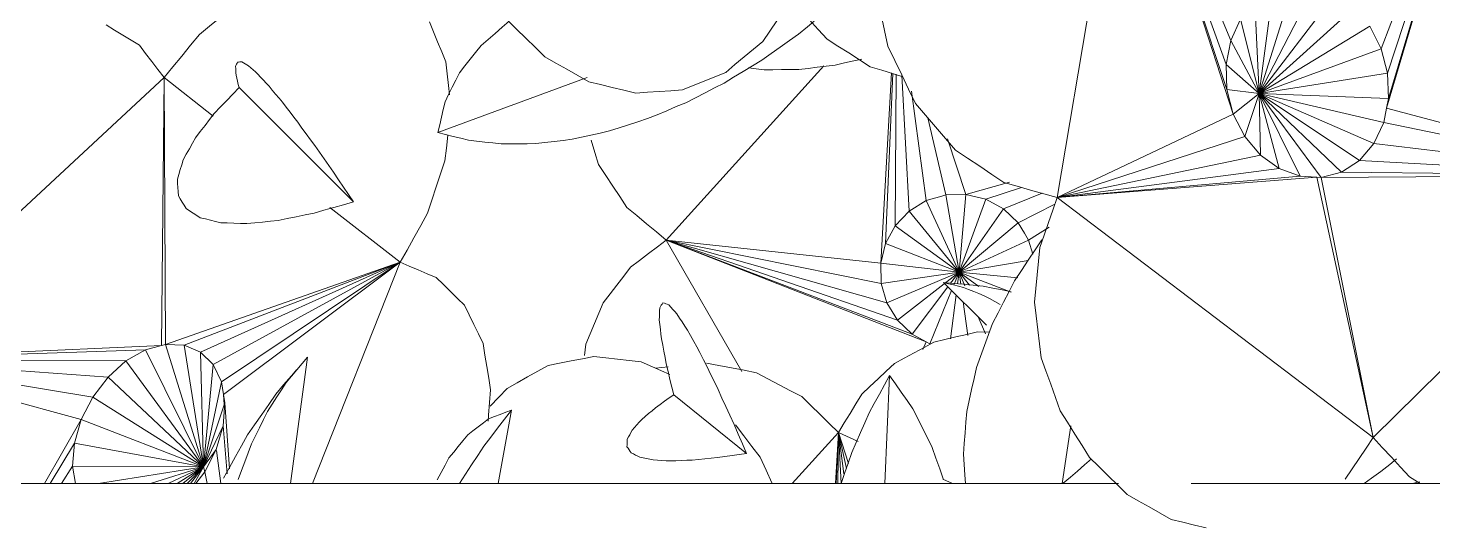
# Model space of a CAD drawing. Header units: metres. Extents: x -18.34 to -13.25, y -25.49 to -16.26.
# Drawn here: x -14.8197 to -14.6673, y -20.816 to -20.7619 of the extents above; entities that cross this region are included whole.
import ezdxf

# ---------------------------------------------------------------- set-up
doc = ezdxf.new("R2010")
doc.units = ezdxf.units.M
for name, color, linetype, lineweight in [('Importações nas famílias', 7, 'Continuous', 5), ('Quadro estrutural', 7, 'Continuous', 5), ('Vegetação', 7, 'Continuous', 5)]:
    doc.layers.add(name, color=color, linetype=linetype, lineweight=lineweight)

# ---------------------------------------------------------------- blocks, each defined once
blk = doc.blocks.new('Planta_pergolado_12200 - plantas pergolado_skp_Component_12-V3983-Pavimento 02 - Executivo')
at = {"layer": 'Importações nas famílias', "color": 9}
blk.add_line((0.19292, -0.01128), (0.18121, -0.01077), dxfattribs=at)
at = {"layer": 'Importações nas famílias', "color": 9, "flags": 128}
for points in [[(0.18457, -0.00717), (0.18343, -0.00679), (0.18229, -0.0064), (0.18121, -0.00603)], [(0.18889, -0.00907), (0.18781, -0.00859), (0.18673, -0.00812), (0.18565, -0.00765), (0.18457, -0.00717)], [(0.19292, -0.01128), (0.19191, -0.01073), (0.19091, -0.01018), (0.1899, -0.00962), (0.18889, -0.00907)], [(0.1893, -0.01381), (0.19021, -0.01318), (0.19111, -0.01255), (0.19202, -0.01192), (0.19292, -0.01128)], [(0.18511, -0.01591), (0.18616, -0.01538), (0.18721, -0.01486), (0.18825, -0.01433), (0.1893, -0.01381)], [(0.18162, -0.01713), (0.18279, -0.01672), (0.18395, -0.01631), (0.18511, -0.01591)]]:
    blk.add_lwpolyline(points, dxfattribs=at)
blk = doc.blocks.new('Planta_pergolado_12200 - plantas pergolado_skp_Component_17-V3984-Pavimento 02 - Executivo')
at = {"layer": 'Importações nas famílias', "color": 9, "flags": 128}
for points in [[(0.1896, 0.03204), (0.19056, 0.03112), (0.19152, 0.03021)], [(0.19152, 0.03021), (0.19214, 0.0291), (0.19277, 0.02798), (0.19339, 0.02687), (0.19401, 0.02575)], [(0.19401, 0.02575), (0.19426, 0.02451), (0.1945, 0.02327), (0.19475, 0.02203), (0.19499, 0.02079)], [(0.19499, 0.02079), (0.19484, 0.01951), (0.19469, 0.01823), (0.19455, 0.01695), (0.1944, 0.01567)], [(0.1944, 0.01567), (0.19386, 0.01444), (0.19333, 0.01321), (0.19305, 0.01257)], [(0.18756, 0.00544), (0.1864, 0.00454), (0.18523, 0.00365), (0.18406, 0.00275)], [(0.18406, 0.00275), (0.18268, 0.00212), (0.1813, 0.0015)]]:
    blk.add_lwpolyline(points, dxfattribs=at)
blk = doc.blocks.new('Planta_pergolado_12200 - plantas pergolado_skp_Component_16-V3985-Pavimento 02 - Executivo')
for name in ['Planta_pergolado_12200 - plantas pergolado_skp_Component_17-V3984-Pavimento 02 - Executivo', 'Planta_pergolado_12200 - plantas pergolado_skp_Component_12-V3983-Pavimento 02 - Executivo']:
    blk.add_blockref(name, (0, 0))
blk = doc.blocks.new('Planta_pergolado_12200 - plantas pergolado_skp_Component_12-V3990-Pavimento 02 - Executivo')
at = {"layer": 'Importações nas famílias', "color": 9}
blk.add_line((0.18121, -0.02998), (0.18746, -0.03093), dxfattribs=at)
at = {"layer": 'Importações nas famílias', "color": 9, "flags": 128}
for points in [[(0.18438, -0.01928), (0.18327, -0.01936), (0.18216, -0.01945), (0.18121, -0.01952)], [(0.18903, -0.01964), (0.18786, -0.01955), (0.1867, -0.01946), (0.18554, -0.01937), (0.18438, -0.01928)], [(0.19379, -0.02071), (0.1926, -0.02044), (0.19141, -0.02017), (0.19022, -0.01991), (0.18903, -0.01964)], [(0.19856, -0.02245), (0.19737, -0.02202), (0.19617, -0.02158), (0.19498, -0.02114), (0.19379, -0.02071)], [(0.20321, -0.02484), (0.20205, -0.02424), (0.20088, -0.02364), (0.19972, -0.02305), (0.19856, -0.02245)], [(0.20764, -0.0278), (0.20654, -0.02706), (0.20543, -0.02632), (0.20432, -0.02558), (0.20321, -0.02484)]]:
    blk.add_lwpolyline(points, dxfattribs=at)
blk = doc.blocks.new('Planta_pergolado_12200 - plantas pergolado_skp_Component_12-V610-Pavimento 02 - Executivo')
at = {"layer": 'Importações nas famílias', "color": 9}
blk.add_line((-0.15594, 0.10963), (-0.14996, 0.12581), dxfattribs=at)
at = {"layer": 'Importações nas famílias', "color": 9, "flags": 128}
for points in [[(-0.14526, 0.14874), (-0.14448, 0.1497), (-0.14386, 0.15045)], [(-0.14808, 0.14476), (-0.14738, 0.14576), (-0.14667, 0.14675), (-0.14596, 0.14775), (-0.14526, 0.14874)], [(-0.15057, 0.14067), (-0.14995, 0.14169), (-0.14933, 0.14272), (-0.14871, 0.14374), (-0.14808, 0.14476)], [(-0.1527, 0.13653), (-0.15217, 0.13756), (-0.15164, 0.1386), (-0.1511, 0.13964), (-0.15057, 0.14067)], [(-0.15443, 0.13236), (-0.154, 0.1334), (-0.15357, 0.13444), (-0.15313, 0.13548), (-0.1527, 0.13653)], [(-0.15576, 0.12823), (-0.15543, 0.12927), (-0.1551, 0.1303), (-0.15477, 0.13133), (-0.15443, 0.13236)], [(-0.15667, 0.12418), (-0.15644, 0.12519), (-0.15621, 0.12621), (-0.15599, 0.12722), (-0.15576, 0.12823)], [(-0.15714, 0.12025), (-0.15702, 0.12123), (-0.1569, 0.12222), (-0.15679, 0.1232), (-0.15667, 0.12418)], [(-0.15717, 0.11649), (-0.15717, 0.11743), (-0.15716, 0.11837), (-0.15715, 0.11931), (-0.15714, 0.12025)], [(-0.14386, 0.11736), (-0.14452, 0.11659), (-0.14518, 0.11583), (-0.14585, 0.11507), (-0.14651, 0.11431)], [(-0.15677, 0.11294), (-0.15687, 0.11382), (-0.15697, 0.11471), (-0.15707, 0.1156), (-0.15717, 0.11649)], [(-0.14651, 0.11431), (-0.14724, 0.11372), (-0.14798, 0.11314), (-0.14871, 0.11255), (-0.14945, 0.11197)], [(-0.15594, 0.10963), (-0.15614, 0.11046), (-0.15635, 0.11128), (-0.15656, 0.11211), (-0.15677, 0.11294)], [(-0.14945, 0.11197), (-0.15024, 0.11158), (-0.15103, 0.11118), (-0.15182, 0.11079), (-0.15262, 0.1104)], [(-0.15262, 0.1104), (-0.15345, 0.11021), (-0.15428, 0.11001), (-0.15511, 0.10982), (-0.15594, 0.10963)]]:
    blk.add_lwpolyline(points, dxfattribs=at)
blk = doc.blocks.new('Planta_pergolado_12200 - plantas pergolado_skp_Component_17-V3992-Pavimento 02 - Executivo')
at = {"layer": 'Importações nas famílias', "color": 9, "flags": 128}
for points in [[(0.22749, 0.0261), (0.22849, 0.02713), (0.2295, 0.02816), (0.2305, 0.02918), (0.23151, 0.03021)], [(0.22477, 0.02134), (0.22545, 0.02253), (0.22613, 0.02372), (0.22681, 0.02491), (0.22749, 0.0261)], [(0.22355, 0.01625), (0.22386, 0.01753), (0.22416, 0.0188), (0.22447, 0.02007), (0.22477, 0.02134)], [(0.2239, 0.01119), (0.22381, 0.01246), (0.22373, 0.01372), (0.22364, 0.01499), (0.22355, 0.01625)], [(0.2258, 0.00649), (0.22533, 0.00767), (0.22485, 0.00884), (0.22438, 0.01002), (0.2239, 0.01119)], [(0.22913, 0.00248), (0.2283, 0.00349), (0.22747, 0.00449), (0.22664, 0.00549), (0.2258, 0.00649)], [(0.23365, -0.00057), (0.23252, 0.00019), (0.23139, 0.00096), (0.23026, 0.00172), (0.22913, 0.00248)], [(0.2294, -0.00451), (0.23046, -0.00353), (0.23152, -0.00254), (0.23258, -0.00155), (0.23365, -0.00057)], [(0.2264, -0.00917), (0.22715, -0.008), (0.2279, -0.00684), (0.22865, -0.00568), (0.2294, -0.00451)], [(0.22532, -0.01273), (0.22564, -0.01169), (0.22602, -0.01043), (0.2264, -0.00917)]]:
    blk.add_lwpolyline(points, dxfattribs=at)
blk = doc.blocks.new('Planta_pergolado_12200 - plantas pergolado_skp_Component_16-V3993-Pavimento 02 - Executivo')
for name in ['Planta_pergolado_12200 - plantas pergolado_skp_Component_17-V3992-Pavimento 02 - Executivo', 'Planta_pergolado_12200 - plantas pergolado_skp_Component_12-V3990-Pavimento 02 - Executivo']:
    blk.add_blockref(name, (0, 0))
at = {"extrusion": (0, 0, -1), "zscale": -1, "rotation": 180}
blk.add_blockref('Planta_pergolado_12200 - plantas pergolado_skp_Component_12-V610-Pavimento 02 - Executivo', (-0.37521, 0.14734), dxfattribs=at)
blk = doc.blocks.new('Planta_pergolado_12200 - plantas pergolado_skp_Component_12-V635-Pavimento 02 - Executivo')
at = {"layer": 'Importações nas famílias', "color": 9, "flags": 128}
for points in [[(-0.01553, 0.16445), (-0.0153, 0.16546), (-0.01508, 0.16647), (-0.01489, 0.16734)], [(-0.016, 0.16052), (-0.01589, 0.1615), (-0.01577, 0.16248), (-0.01565, 0.16347), (-0.01553, 0.16445)], [(-0.01604, 0.15676), (-0.01603, 0.1577), (-0.01602, 0.15864), (-0.01601, 0.15958), (-0.016, 0.16052)], [(-0.01584, 0.15504), (-0.01594, 0.15587), (-0.01604, 0.15676)]]:
    blk.add_lwpolyline(points, dxfattribs=at)
blk = doc.blocks.new('Planta_pergolado_12200 - plantas pergolado_skp_Component_16-V2111-Pavimento 02 - Executivo')
blk.add_blockref('Planta_pergolado_12200 - plantas pergolado_skp_Component_12-V635-Pavimento 02 - Executivo', (0.24212, -0.15907))
blk = doc.blocks.new('Planta_pergolado_12200 - plantas pergolado_skp_Component_12-V3999-Pavimento 02 - Executivo')
at = {"layer": 'Importações nas famílias', "color": 9, "flags": 128}
for points in [[(0.18389, -0.03317), (0.18323, -0.03241), (0.18257, -0.03165), (0.18191, -0.03088), (0.18125, -0.03012)], [(0.18121, -0.06274), (0.18179, -0.06356), (0.1825, -0.06456)], [(0.1825, -0.06456), (0.18328, -0.06552), (0.18389, -0.06627)]]:
    blk.add_lwpolyline(points, dxfattribs=at)
blk = doc.blocks.new('Planta_pergolado_12200 - plantas pergolado_skp_Component_17-V4000-Pavimento 02 - Executivo')
at = {"layer": 'Importações nas famílias', "color": 9}
for p, q in [((0.21222, -0.02945), (0.18619, -0.06373)), ((0.21222, -0.02945), (0.25673, -0.03699)), ((0.22127, -0.04855), (0.21222, -0.02945)), ((0.21885, -0.04979), (0.21222, -0.02945)), ((0.21683, -0.05149), (0.21222, -0.02945)), ((0.21536, -0.05354), (0.21222, -0.02945)), ((0.21453, -0.05579), (0.21222, -0.02945)), ((0.21443, -0.05763), (0.21222, -0.02945)), ((0.25673, -0.03699), (0.22127, -0.04855)), ((0.22394, -0.04786), (0.25673, -0.03699)), ((0.22666, -0.04777), (0.25673, -0.03699)), ((0.25673, -0.03699), (0.22926, -0.04827)), ((0.21885, -0.04979), (0.22127, -0.04855)), ((0.22394, -0.04786), (0.22127, -0.04855)), ((0.22352, -0.05135), (0.22127, -0.04855)), ((0.22352, -0.05135), (0.22666, -0.04777)), ((0.22352, -0.05135), (0.22394, -0.04786)), ((0.22352, -0.05135), (0.22926, -0.04827)), ((0.22666, -0.04777), (0.22394, -0.04786)), ((0.22926, -0.04827), (0.22666, -0.04777)), ((0.23156, -0.04934), (0.22926, -0.04827)), ((0.21683, -0.05149), (0.21885, -0.04979)), ((0.22352, -0.05135), (0.21885, -0.04979)), ((0.22352, -0.05135), (0.23156, -0.04934)), ((0.22352, -0.05135), (0.21441, -0.0581)), ((0.22352, -0.05135), (0.21453, -0.05579)), ((0.22352, -0.05135), (0.21499, -0.0603)), ((0.22352, -0.05135), (0.21536, -0.05354)), ((0.21536, -0.05354), (0.21683, -0.05149)), ((0.22352, -0.05135), (0.21624, -0.06225)), ((0.22352, -0.05135), (0.21683, -0.05149)), ((0.22352, -0.05135), (0.21808, -0.06381)), ((0.22352, -0.05135), (0.22037, -0.06488)), ((0.22297, -0.06538), (0.22352, -0.05135)), ((0.23339, -0.0509), (0.22352, -0.05135)), ((0.22352, -0.05135), (0.2351, -0.05736)), ((0.23428, -0.05961), (0.22352, -0.05135)), ((0.22352, -0.05135), (0.2257, -0.06528)), ((0.22352, -0.05135), (0.2328, -0.06166)), ((0.23079, -0.06336), (0.22352, -0.05135)), ((0.22352, -0.05135), (0.23523, -0.05505)), ((0.22352, -0.05135), (0.23465, -0.05285)), ((0.22836, -0.06459), (0.22352, -0.05135)), ((0.21453, -0.05579), (0.21536, -0.05354)), ((0.21443, -0.05763), (0.21453, -0.05579)), ((0.18619, -0.06373), (0.21443, -0.05763)), ((0.21441, -0.0581), (0.21443, -0.05763)), ((0.21441, -0.0581), (0.18619, -0.06373)), ((0.21499, -0.0603), (0.21441, -0.0581)), ((0.21462, -0.09245), (0.21441, -0.0581)), ((0.21462, -0.09245), (0.21499, -0.0603)), ((0.21624, -0.06225), (0.21499, -0.0603)), ((0.21624, -0.06225), (0.21462, -0.09245)), ((0.21808, -0.06381), (0.21624, -0.06225)), ((0.18619, -0.06373), (0.21462, -0.09245)), ((0.21808, -0.06381), (0.21462, -0.09245)), ((0.22037, -0.06488), (0.21808, -0.06381)), ((0.23079, -0.06336), (0.22836, -0.06459)), ((0.22037, -0.06488), (0.21462, -0.09245)), ((0.22193, -0.06518), (0.21462, -0.09245)), ((0.22193, -0.06518), (0.22037, -0.06488)), ((0.22297, -0.06538), (0.22193, -0.06518)), ((0.25821, -0.07592), (0.22193, -0.06518)), ((0.2257, -0.06528), (0.22297, -0.06538)), ((0.25821, -0.07592), (0.22297, -0.06538)), ((0.22836, -0.06459), (0.2257, -0.06528)), ((0.25821, -0.07592), (0.2257, -0.06528)), ((0.25821, -0.07592), (0.22836, -0.06459)), ((0.18121, -0.06882), (0.18194, -0.06767))]:
    blk.add_line(p, q, dxfattribs=at)
at = {"layer": 'Importações nas famílias', "color": 9, "flags": 128}
for points in [[(0.22864, -0.01109), (0.23034, -0.01073), (0.23204, -0.01038), (0.23374, -0.01002), (0.23545, -0.00966)], [(0.22243, -0.01409), (0.22398, -0.01334), (0.22553, -0.01259), (0.22708, -0.01184), (0.22864, -0.01109)], [(0.21736, -0.01841), (0.21863, -0.01733), (0.21989, -0.01625), (0.22116, -0.01517), (0.22243, -0.01409)], [(0.21385, -0.02368), (0.21473, -0.02236), (0.21561, -0.02105), (0.21648, -0.01973), (0.21736, -0.01841)], [(0.21222, -0.02945), (0.21263, -0.02801), (0.21304, -0.02657), (0.21345, -0.02512), (0.21385, -0.02368)], [(0.19485, -0.02773), (0.19636, -0.02755), (0.19787, -0.02736), (0.19938, -0.02717), (0.20089, -0.02698)], [(0.20089, -0.02698), (0.20237, -0.02713), (0.20385, -0.02728), (0.20533, -0.02742), (0.20681, -0.02757)], [(0.18911, -0.02977), (0.19054, -0.02926), (0.19198, -0.02875), (0.19342, -0.02824), (0.19485, -0.02773)], [(0.20681, -0.02757), (0.20816, -0.02804), (0.20952, -0.02851), (0.21087, -0.02898), (0.21222, -0.02945)], [(0.18405, -0.03295), (0.18532, -0.03215), (0.18658, -0.03136), (0.18785, -0.03056), (0.18911, -0.02977)], [(0.18003, -0.03706), (0.18104, -0.03603), (0.18204, -0.035), (0.18305, -0.03398), (0.18405, -0.03295)], [(0.17732, -0.04182), (0.178, -0.04063), (0.17868, -0.03944), (0.17935, -0.03825), (0.18003, -0.03706)], [(0.1764, -0.04563), (0.17671, -0.04436), (0.17701, -0.04309), (0.17732, -0.04182)], [(0.18619, -0.06373), (0.18506, -0.06296), (0.18393, -0.0622), (0.1828, -0.06144), (0.18167, -0.06068)], [(0.18194, -0.06767), (0.183, -0.06669), (0.18407, -0.0657), (0.18513, -0.06471), (0.18619, -0.06373)]]:
    blk.add_lwpolyline(points, dxfattribs=at)
blk = doc.blocks.new('Planta_pergolado_12200 - plantas pergolado_skp_Component_16-V4001-Pavimento 02 - Executivo')
for name in ['Planta_pergolado_12200 - plantas pergolado_skp_Component_17-V4000-Pavimento 02 - Executivo', 'Planta_pergolado_12200 - plantas pergolado_skp_Component_12-V3999-Pavimento 02 - Executivo']:
    blk.add_blockref(name, (0, 0))
blk = doc.blocks.new('Planta_pergolado_12200 - plantas pergolado_skp_-V4002-Pavimento 02 - Executivo')
for name in ['Planta_pergolado_12200 - plantas pergolado_skp_Component_16-V3993-Pavimento 02 - Executivo', 'Planta_pergolado_12200 - plantas pergolado_skp_Component_16-V3985-Pavimento 02 - Executivo', 'Planta_pergolado_12200 - plantas pergolado_skp_Component_16-V4001-Pavimento 02 - Executivo']:
    blk.add_blockref(name, (0, 0))
at = {"extrusion": (0, 0, -1), "zscale": -1, "rotation": 180}
blk.add_blockref('Planta_pergolado_12200 - plantas pergolado_skp_Component_16-V2111-Pavimento 02 - Executivo', (0, 0), dxfattribs=at)
blk = doc.blocks.new('Planta_pergolado_12200 - plantas pergolado_skp_-V4003-Pavimento 02 - Executivo')
blk.add_blockref('Planta_pergolado_12200 - plantas pergolado_skp_-V4002-Pavimento 02 - Executivo', (0, 0))
blk = doc.blocks.new('Planta_pergolado_12200 - plantas pergolado_skp_Component_12-V4017-Pavimento 02 - Executivo')
at = {"layer": 'Importações nas famílias', "color": 9}
blk.add_line((0.20301, -0.01714), (0.1984, -0.02178), dxfattribs=at)
at = {"layer": 'Importações nas famílias', "color": 9, "flags": 128}
for points in [[(0.20301, -0.01714), (0.20288, -0.01767), (0.20275, -0.01821), (0.20261, -0.01874), (0.20248, -0.01928)], [(0.20263, -0.02142), (0.20272, -0.02035), (0.20282, -0.01928), (0.20291, -0.01821), (0.20301, -0.01714)], [(0.20248, -0.01928), (0.20226, -0.01984), (0.20203, -0.0204), (0.20181, -0.02097), (0.20158, -0.02153)], [(0.20158, -0.02153), (0.20127, -0.02211), (0.20095, -0.02269), (0.20063, -0.02328)], [(0.20199, -0.02448), (0.2022, -0.0235), (0.20241, -0.02246), (0.20263, -0.02142)]]:
    blk.add_lwpolyline(points, dxfattribs=at)
blk = doc.blocks.new('Planta_pergolado_12200 - plantas pergolado_skp_Component_17-V4018-Pavimento 02 - Executivo')
at = {"layer": 'Importações nas famílias', "color": 9}
blk.add_line((0.18121, -0.06795), (0.18139, -0.06877), dxfattribs=at)
blk = doc.blocks.new('Planta_pergolado_12200 - plantas pergolado_skp_Component_16-V4019-Pavimento 02 - Executivo')
for name in ['Planta_pergolado_12200 - plantas pergolado_skp_Component_12-V4017-Pavimento 02 - Executivo', 'Planta_pergolado_12200 - plantas pergolado_skp_Component_17-V4018-Pavimento 02 - Executivo']:
    blk.add_blockref(name, (0, 0))
blk = doc.blocks.new('Planta_pergolado_12200 - plantas pergolado_skp_-V4060-Pavimento 02 - Executivo')
blk.add_blockref('Planta_pergolado_12200 - plantas pergolado_skp_Component_16-V4019-Pavimento 02 - Executivo', (0, 0))
blk = doc.blocks.new('Planta_pergolado_12200 - plantas pergolado_skp_-V4061-Pavimento 02 - Executivo')
for name in ['Planta_pergolado_12200 - plantas pergolado_skp_-V4003-Pavimento 02 - Executivo', 'Planta_pergolado_12200 - plantas pergolado_skp_-V4060-Pavimento 02 - Executivo']:
    blk.add_blockref(name, (0, 0))
blk = doc.blocks.new('Planta_pergolado_12200 - plantas pergolado_skp_Component_17-V4111-Pavimento 02 - Executivo')
at = {"layer": 'Importações nas famílias', "color": 9}
for p, q in [((0.19371, 0.01411), (0.19385, 0.01273)), ((0.18121, -0.00071), (0.18675, -0.00572)), ((0.18675, -0.00572), (0.18121, -0.0054)), ((0.18121, -0.00547), (0.18675, -0.00572)), ((0.18121, -0.00568), (0.18675, -0.00572)), ((0.18675, -0.00572), (0.18121, -0.00602)), ((0.18675, -0.00572), (0.18228, -0.00633)), ((0.18286, -0.00662), (0.18675, -0.00572)), ((0.18339, -0.00683), (0.18675, -0.00572)), ((0.18578, -0.00788), (0.18675, -0.00572)), ((0.18121, -0.0181), (0.18168, -0.01704)), ((0.19768, -0.02082), (0.19764, -0.02203))]:
    blk.add_line(p, q, dxfattribs=at)
at = {"layer": 'Importações nas famílias', "color": 9, "flags": 128}
for points in [[(0.19428, 0.00859), (0.19401, 0.00723), (0.19375, 0.00587), (0.19349, 0.00451), (0.19322, 0.00315)], [(0.19322, 0.00315), (0.19258, 0.00192), (0.19193, 0.00069), (0.19128, -0.00054), (0.19064, -0.00176)], [(0.19064, -0.00176), (0.18967, -0.00275), (0.18869, -0.00374), (0.18772, -0.00473), (0.18675, -0.00572)], [(0.18675, -0.00572), (0.18778, -0.00635), (0.18882, -0.00699), (0.18985, -0.00763), (0.19089, -0.00827)], [(0.19089, -0.00827), (0.19173, -0.00915), (0.19256, -0.01004), (0.1934, -0.01092), (0.19423, -0.0118)], [(0.19423, -0.0118), (0.19481, -0.01287), (0.19539, -0.01394), (0.19597, -0.01501), (0.19655, -0.01608)], [(0.19655, -0.01608), (0.19683, -0.01727), (0.19711, -0.01845), (0.19739, -0.01964), (0.19768, -0.02082)]]:
    blk.add_lwpolyline(points, dxfattribs=at)
blk = doc.blocks.new('Planta_pergolado_12200 - plantas pergolado_skp_Component_16-V4112-Pavimento 02 - Executivo')
blk.add_blockref('Planta_pergolado_12200 - plantas pergolado_skp_Component_17-V4111-Pavimento 02 - Executivo', (0, 0))
blk = doc.blocks.new('Planta_pergolado_12200 - plantas pergolado_skp_Component_17-V4123-Pavimento 02 - Executivo')
at = {"layer": 'Importações nas famílias', "color": 9}
for p, q in [((0.19511, 0.02181), (0.19632, 0.02165)), ((0.20762, 0.01294), (0.19335, 0.00475)), ((0.19657, -0.01525), (0.20762, 0.01294)), ((0.19741, -0.01371), (0.20762, 0.01294)), ((0.19893, -0.01213), (0.20762, 0.01294)), ((0.2008, -0.01098), (0.20762, 0.01294)), ((0.20291, -0.01036), (0.20762, 0.01294)), ((0.2051, -0.01031), (0.20762, 0.01294)), ((0.20762, 0.01294), (0.22651, -0.00413)), ((0.2008, -0.01098), (0.20291, -0.01036)), ((0.20291, -0.01036), (0.2051, -0.01031)), ((0.20414, -0.01881), (0.20291, -0.01036)), ((0.20414, -0.01881), (0.2051, -0.01031)), ((0.22576, -0.0115), (0.2051, -0.01031)), ((0.20723, -0.01083), (0.2051, -0.01031)), ((0.19741, -0.01371), (0.19893, -0.01213)), ((0.19893, -0.01213), (0.2008, -0.01098)), ((0.20414, -0.01881), (0.19893, -0.01213)), ((0.20414, -0.01881), (0.2008, -0.01098)), ((0.20414, -0.01881), (0.20723, -0.01083)), ((0.20414, -0.01881), (0.20916, -0.01188)), ((0.20916, -0.01188), (0.20723, -0.01083)), ((0.20723, -0.01083), (0.22567, -0.01163)), ((0.21075, -0.01339), (0.20916, -0.01188)), ((0.20916, -0.01188), (0.22559, -0.01199)), ((0.20414, -0.01881), (0.21075, -0.01339)), ((0.2255, -0.01259), (0.21075, -0.01339)), ((0.21189, -0.01526), (0.21075, -0.01339)), ((0.22376, -0.01364), (0.21189, -0.01526)), ((0.19575, -0.01488), (0.19657, -0.01525)), ((0.19657, -0.01525), (0.19741, -0.01371)), ((0.20255, -0.0176), (0.19741, -0.01371)), ((0.19636, -0.01564), (0.19657, -0.01525)), ((0.20216, -0.018), (0.19636, -0.01564)), ((0.20414, -0.01881), (0.21189, -0.01526)), ((0.21239, -0.01695), (0.21189, -0.01526)), ((0.21251, -0.01737), (0.22087, -0.01542)), ((0.20166, -0.0185), (0.1969, -0.0179)), ((0.20414, -0.01881), (0.20284, -0.01828)), ((0.20414, -0.01881), (0.20294, -0.0179)), ((0.21251, -0.01737), (0.20414, -0.01881)), ((0.21239, -0.01695), (0.21251, -0.01737)), ((0.21251, -0.01737), (0.21256, -0.01956)), ((0.21256, -0.01956), (0.2186, -0.01757)), ((0.2009, -0.01926), (0.19725, -0.01978)), ((0.20414, -0.01881), (0.20197, -0.02446)), ((0.20257, -0.02094), (0.20414, -0.01881)), ((0.20414, -0.01881), (0.20266, -0.01944)), ((0.20414, -0.01881), (0.20272, -0.01993)), ((0.20414, -0.01881), (0.20284, -0.01899)), ((0.20414, -0.01881), (0.20287, -0.01865)), ((0.2035, -0.02518), (0.20414, -0.01881)), ((0.20414, -0.01881), (0.211, -0.02362)), ((0.20948, -0.02521), (0.20414, -0.01881)), ((0.20414, -0.01881), (0.20761, -0.02635)), ((0.2054, -0.02632), (0.20414, -0.01881)), ((0.20414, -0.01881), (0.21205, -0.0217)), ((0.20414, -0.01881), (0.21256, -0.01956)), ((0.21256, -0.01956), (0.21205, -0.0217)), ((0.21256, -0.01956), (0.2139, -0.02428)), ((0.1993, -0.02088), (0.19744, -0.02168)), ((0.21205, -0.0217), (0.211, -0.02362)), ((0.21332, -0.02557), (0.21205, -0.0217)), ((0.211, -0.02362), (0.20948, -0.02521)), ((0.21269, -0.02781), (0.211, -0.02362)), ((0.20836, -0.0259), (0.20761, -0.02635)), ((0.20948, -0.02521), (0.20836, -0.0259)), ((0.21151, -0.0292), (0.20948, -0.02521)), ((0.20761, -0.02635), (0.20607, -0.02681)), ((0.20901, -0.02857), (0.20761, -0.02635))]:
    blk.add_line(p, q, dxfattribs=at)
at = {"layer": 'Importações nas famílias', "color": 9, "flags": 128}
for points in [[(0.19632, 0.02165), (0.19744, 0.02118), (0.19856, 0.02072), (0.19969, 0.02025), (0.20081, 0.01978)], [(0.21116, 0.01722), (0.21232, 0.01798), (0.21347, 0.01875), (0.21463, 0.01951), (0.21579, 0.02028)], [(0.21579, 0.02028), (0.21711, 0.02068), (0.21844, 0.02108)], [(0.20081, 0.01978), (0.20177, 0.01904), (0.20274, 0.0183), (0.2037, 0.01755), (0.20466, 0.01681)], [(0.20466, 0.01681), (0.2054, 0.01584), (0.20614, 0.01488), (0.20688, 0.01391), (0.20762, 0.01294)], [(0.20762, 0.01294), (0.2085, 0.01401), (0.20939, 0.01508), (0.21028, 0.01615), (0.21116, 0.01722)]]:
    blk.add_lwpolyline(points, dxfattribs=at)
blk = doc.blocks.new('Planta_pergolado_12200 - plantas pergolado_skp_Component_16-V4124-Pavimento 02 - Executivo')
blk.add_blockref('Planta_pergolado_12200 - plantas pergolado_skp_Component_17-V4123-Pavimento 02 - Executivo', (0, 0))
blk = doc.blocks.new('Planta_pergolado_12200 - plantas pergolado_skp_-V4144-Pavimento 02 - Executivo')
for name in ['Planta_pergolado_12200 - plantas pergolado_skp_Component_16-V4124-Pavimento 02 - Executivo', 'Planta_pergolado_12200 - plantas pergolado_skp_Component_16-V4112-Pavimento 02 - Executivo']:
    blk.add_blockref(name, (0, 0))
blk = doc.blocks.new('Planta_pergolado_12200 - plantas pergolado_skp_Component_12-V1342-Pavimento 02 - Executivo')
at = {"layer": 'Importações nas famílias', "color": 9}
blk.add_line((0.18448, -0.00423), (0.19084, -0.01214), dxfattribs=at)
at = {"layer": 'Importações nas famílias', "color": 9, "flags": 128}
for points in [[(0.18448, -0.00423), (0.18437, -0.00502), (0.18425, -0.00581), (0.18414, -0.00659), (0.18402, -0.00738)], [(0.18864, -0.00605), (0.1876, -0.00559), (0.18656, -0.00514), (0.18552, -0.00469), (0.18448, -0.00423)], [(0.19231, -0.00775), (0.1914, -0.00732), (0.19048, -0.0069), (0.18956, -0.00647), (0.18864, -0.00605)], [(0.18402, -0.00738), (0.18396, -0.00807), (0.18389, -0.00876), (0.18382, -0.00945), (0.18375, -0.01014)], [(0.19541, -0.00929), (0.19464, -0.00891), (0.19386, -0.00852), (0.19309, -0.00813), (0.19231, -0.00775)], [(0.18375, -0.01014), (0.18373, -0.01072), (0.18371, -0.01131), (0.18369, -0.01189), (0.18367, -0.01248)], [(0.19786, -0.01065), (0.19725, -0.01031), (0.19663, -0.00997), (0.19602, -0.00963), (0.19541, -0.00929)], [(0.1996, -0.01179), (0.19916, -0.01151), (0.19873, -0.01122), (0.19829, -0.01094), (0.19786, -0.01065)], [(0.18943, -0.0141), (0.18978, -0.01361), (0.19014, -0.01312), (0.19049, -0.01263), (0.19084, -0.01214)], [(0.19084, -0.01214), (0.19167, -0.01234), (0.19251, -0.01254), (0.19335, -0.01274), (0.19419, -0.01294)], [(0.20059, -0.01268), (0.20035, -0.01246), (0.2001, -0.01224), (0.19985, -0.01202), (0.1996, -0.01179)], [(0.18367, -0.01248), (0.18369, -0.01295), (0.18372, -0.01342), (0.18374, -0.0139), (0.18377, -0.01437)], [(0.19419, -0.01294), (0.19487, -0.01307), (0.19555, -0.0132), (0.19623, -0.01333), (0.19691, -0.01346)], [(0.19691, -0.01346), (0.19742, -0.01352), (0.19793, -0.01358), (0.19845, -0.01364), (0.19896, -0.0137)], [(0.19896, -0.0137), (0.19928, -0.01369), (0.19961, -0.01368), (0.19994, -0.01366), (0.20027, -0.01365)], [(0.20027, -0.01365), (0.20041, -0.01357), (0.20054, -0.01348), (0.20068, -0.0134), (0.20082, -0.01331)], [(0.20082, -0.01331), (0.20076, -0.01315), (0.20071, -0.013), (0.20065, -0.01284), (0.20059, -0.01268)], [(0.18377, -0.01437), (0.18384, -0.01473), (0.18392, -0.01509), (0.18399, -0.01544), (0.18406, -0.0158)], [(0.18815, -0.01561), (0.18847, -0.01523), (0.18879, -0.01486), (0.18911, -0.01448), (0.18943, -0.0141)], [(0.18406, -0.0158), (0.18418, -0.01604), (0.1843, -0.01628), (0.18442, -0.01651), (0.18454, -0.01675)], [(0.18454, -0.01675), (0.1847, -0.01687), (0.18486, -0.01698), (0.18503, -0.01709), (0.18519, -0.01721)], [(0.18602, -0.01717), (0.18627, -0.01704), (0.18651, -0.0169), (0.18676, -0.01677), (0.18701, -0.01663)], [(0.18701, -0.01663), (0.1873, -0.01638), (0.18758, -0.01612), (0.18787, -0.01587), (0.18815, -0.01561)], [(0.18519, -0.01721), (0.1854, -0.0172), (0.18561, -0.01719), (0.18581, -0.01718), (0.18602, -0.01717)]]:
    blk.add_lwpolyline(points, dxfattribs=at)
blk = doc.blocks.new('Planta_pergolado_12200 - plantas pergolado_skp_Component_12-V4274-Pavimento 02 - Executivo')
at = {"layer": 'Importações nas famílias', "color": 9}
blk.add_line((0.18121, 0.0537), (0.1949, 0.05187), dxfattribs=at)
at = {"layer": 'Importações nas famílias', "color": 9, "flags": 128}
for points in [[(0.18649, 0.05835), (0.18531, 0.059), (0.18414, 0.05966), (0.18296, 0.06031), (0.18178, 0.06096)], [(0.18165, 0.05938), (0.18261, 0.05902), (0.18358, 0.05866), (0.18454, 0.0583), (0.18551, 0.05794)], [(0.18551, 0.05794), (0.18639, 0.05751), (0.18727, 0.05707), (0.18815, 0.05664), (0.18903, 0.0562)], [(0.1909, 0.0553), (0.1898, 0.05606), (0.1887, 0.05682), (0.18759, 0.05759), (0.18649, 0.05835)], [(0.18903, 0.0562), (0.18982, 0.05569), (0.1906, 0.05518), (0.19139, 0.05467), (0.19217, 0.05417)], [(0.19354, 0.05304), (0.1929, 0.05358), (0.1919, 0.05444), (0.1909, 0.0553)], [(0.19217, 0.05417), (0.19285, 0.05359), (0.19354, 0.05302), (0.19422, 0.05244), (0.1949, 0.05187)]]:
    blk.add_lwpolyline(points, dxfattribs=at)
blk = doc.blocks.new('Planta_pergolado_12200 - plantas pergolado_skp_Component_12-V4275-Pavimento 02 - Executivo')
at = {"layer": 'Importações nas famílias', "color": 9}
blk.add_line((0.18121, 0.03117), (0.18918, 0.02973), dxfattribs=at)
at = {"layer": 'Importações nas famílias', "color": 9, "flags": 128}
for points in [[(0.18399, 0.03651), (0.1832, 0.03694), (0.1824, 0.03737), (0.18161, 0.0378)], [(0.18122, 0.03538), (0.18223, 0.03472), (0.18325, 0.03405), (0.18426, 0.03339), (0.18528, 0.03273)], [(0.18649, 0.03448), (0.18586, 0.03499), (0.18524, 0.0355), (0.18462, 0.036), (0.18399, 0.03651)], [(0.18823, 0.03221), (0.18779, 0.03277), (0.18736, 0.03334), (0.18692, 0.03391), (0.18649, 0.03448)], [(0.18528, 0.03273), (0.18625, 0.03198), (0.18723, 0.03123), (0.1882, 0.03048), (0.18918, 0.02973)], [(0.18918, 0.02973), (0.18894, 0.03035), (0.1887, 0.03097), (0.18847, 0.03159), (0.18823, 0.03221)]]:
    blk.add_lwpolyline(points, dxfattribs=at)
blk = doc.blocks.new('Planta_pergolado_12200 - plantas pergolado_skp_Component_12-V2452-Pavimento 02 - Executivo')
at = {"layer": 'Importações nas famílias', "color": 9}
blk.add_line((0.21175, -0.04688), (0.22415, -0.05928), dxfattribs=at)
at = {"layer": 'Importações nas famílias', "color": 9, "flags": 128}
for points in [[(0.21054, -0.05114), (0.21084, -0.05007), (0.21115, -0.04901), (0.21145, -0.04794), (0.21175, -0.04688)], [(0.21175, -0.04688), (0.21256, -0.04742), (0.21336, -0.04796), (0.21416, -0.04851), (0.21497, -0.04905)], [(0.21497, -0.04905), (0.21569, -0.04955), (0.21641, -0.05006), (0.21714, -0.05056), (0.21786, -0.05107)], [(0.20975, -0.05502), (0.20994, -0.05405), (0.21014, -0.05308), (0.21034, -0.05211), (0.21054, -0.05114)], [(0.21786, -0.05107), (0.21849, -0.05153), (0.21913, -0.052), (0.21976, -0.05246), (0.2204, -0.05292)], [(0.2204, -0.05292), (0.22093, -0.05334), (0.22147, -0.05375), (0.22201, -0.05417), (0.22255, -0.05458)], [(0.22255, -0.05458), (0.22299, -0.05494), (0.22342, -0.05531), (0.22386, -0.05567), (0.2243, -0.05603)], [(0.2094, -0.05842), (0.20948, -0.05757), (0.20957, -0.05672), (0.20966, -0.05587), (0.20975, -0.05502)], [(0.2243, -0.05603), (0.22463, -0.05634), (0.22496, -0.05664), (0.22529, -0.05695), (0.22562, -0.05725)], [(0.22562, -0.05725), (0.22584, -0.0575), (0.22606, -0.05775), (0.22628, -0.05799), (0.2265, -0.05824)], [(0.2095, -0.06126), (0.20947, -0.06055), (0.20945, -0.05984), (0.20942, -0.05913), (0.2094, -0.05842)], [(0.22415, -0.05928), (0.22345, -0.05995), (0.22275, -0.06062), (0.22205, -0.06129), (0.22135, -0.06196)], [(0.22551, -0.0596), (0.22517, -0.05952), (0.22483, -0.05944), (0.22449, -0.05936), (0.22415, -0.05928)], [(0.2265, -0.05824), (0.22661, -0.05842), (0.22672, -0.0586), (0.22683, -0.05879), (0.22694, -0.05897)], [(0.22694, -0.05897), (0.22693, -0.05909), (0.22693, -0.05921), (0.22692, -0.05933), (0.22692, -0.05945)], [(0.22644, -0.05966), (0.22621, -0.05964), (0.22598, -0.05963), (0.22575, -0.05962), (0.22551, -0.0596)], [(0.22692, -0.05945), (0.2268, -0.0595), (0.22668, -0.05955), (0.22656, -0.05961), (0.22644, -0.05966)], [(0.21004, -0.06348), (0.20991, -0.06293), (0.20977, -0.06237), (0.20963, -0.06182), (0.2095, -0.06126)], [(0.22135, -0.06196), (0.22069, -0.06247), (0.22003, -0.06297), (0.21937, -0.06348), (0.21871, -0.06399)], [(0.21103, -0.06503), (0.21078, -0.06464), (0.21054, -0.06426), (0.21029, -0.06387), (0.21004, -0.06348)], [(0.21871, -0.06399), (0.21811, -0.06433), (0.21751, -0.06467), (0.21691, -0.065), (0.21631, -0.06534)], [(0.21242, -0.06586), (0.21207, -0.06566), (0.21173, -0.06545), (0.21138, -0.06524), (0.21103, -0.06503)], [(0.21631, -0.06534), (0.21578, -0.0655), (0.21526, -0.06565), (0.21473, -0.06581), (0.2142, -0.06597)], [(0.2142, -0.06597), (0.21376, -0.06594), (0.21331, -0.06592), (0.21287, -0.06589), (0.21242, -0.06586)]]:
    blk.add_lwpolyline(points, dxfattribs=at)
blk = doc.blocks.new('Planta_pergolado_12200 - plantas pergolado_skp_Component_17-V4276-Pavimento 02 - Executivo')
at = {"layer": 'Importações nas famílias', "color": 9}
for p, q in [((0.18814, 0.07639), (0.1947, 0.10026)), ((0.19059, 0.07515), (0.1947, 0.10026)), ((0.19276, 0.07349), (0.1947, 0.10026)), ((0.19451, 0.07154), (0.1947, 0.10026)), ((0.1947, 0.10026), (0.22524, 0.06741)), ((0.19571, 0.06941), (0.1947, 0.10026)), ((0.19618, 0.06769), (0.1947, 0.10026)), ((0.18121, 0.08037), (0.18814, 0.07639)), ((0.18558, 0.07714), (0.18121, 0.07975)), ((0.18308, 0.07733), (0.18121, 0.07854)), ((0.18121, 0.07702), (0.18308, 0.07733)), ((0.18301, 0.06312), (0.18308, 0.07733)), ((0.18301, 0.06312), (0.18558, 0.07714)), ((0.18301, 0.06312), (0.18814, 0.07639)), ((0.18308, 0.07733), (0.18558, 0.07714)), ((0.18558, 0.07714), (0.18814, 0.07639)), ((0.19059, 0.07515), (0.18814, 0.07639)), ((0.18301, 0.06312), (0.19059, 0.07515)), ((0.19276, 0.07349), (0.19059, 0.07515)), ((0.18301, 0.06312), (0.18121, 0.07454)), ((0.18301, 0.06312), (0.19276, 0.07349)), ((0.19451, 0.07154), (0.19276, 0.07349)), ((0.18301, 0.06312), (0.19451, 0.07154)), ((0.19571, 0.06941), (0.19451, 0.07154)), ((0.18301, 0.06312), (0.18121, 0.06887)), ((0.18301, 0.06312), (0.19571, 0.06941)), ((0.19618, 0.06769), (0.19571, 0.06941)), ((0.18301, 0.06312), (0.19629, 0.06726)), ((0.19629, 0.06726), (0.19618, 0.06769)), ((0.22524, 0.06741), (0.19618, 0.06769)), ((0.19621, 0.06524), (0.19629, 0.06726)), ((0.19629, 0.06726), (0.22524, 0.06741)), ((0.2052, 0.0418), (0.19629, 0.06726)), ((0.22524, 0.06741), (0.22106, 0.06208)), ((0.18121, 0.06697), (0.18301, 0.06312)), ((0.18301, 0.06312), (0.18121, 0.06599)), ((0.18301, 0.06312), (0.18121, 0.06536)), ((0.18301, 0.06312), (0.18121, 0.06491)), ((0.18121, 0.06453), (0.18301, 0.06312)), ((0.18301, 0.06312), (0.18121, 0.06414)), ((0.18301, 0.06312), (0.19621, 0.06524)), ((0.19546, 0.06347), (0.19621, 0.06524)), ((0.2052, 0.0418), (0.19621, 0.06524)), ((0.18121, 0.06396), (0.18247, 0.063)), ((0.18121, 0.06273), (0.18247, 0.063)), ((0.18247, 0.063), (0.18301, 0.06312)), ((0.18247, 0.063), (0.18492, 0.06175)), ((0.18301, 0.06312), (0.19546, 0.06347)), ((0.18301, 0.06312), (0.18748, 0.06101)), ((0.18998, 0.06082), (0.18301, 0.06312)), ((0.18301, 0.06312), (0.19411, 0.06209)), ((0.18301, 0.06312), (0.19224, 0.06118)), ((0.18492, 0.06175), (0.18301, 0.06312)), ((0.19411, 0.06209), (0.19546, 0.06347)), ((0.19546, 0.06347), (0.2052, 0.0418)), ((0.18121, 0.06127), (0.18479, 0.06174)), ((0.18228, 0.06056), (0.18748, 0.06101)), ((0.18492, 0.06175), (0.18748, 0.06101)), ((0.18748, 0.06101), (0.18998, 0.06082)), ((0.18978, 0.06088), (0.19088, 0.06096)), ((0.18998, 0.06082), (0.19088, 0.06096)), ((0.19088, 0.06096), (0.19224, 0.06118)), ((0.19088, 0.06096), (0.2052, 0.0418)), ((0.19224, 0.06118), (0.19411, 0.06209)), ((0.19224, 0.06118), (0.2052, 0.0418)), ((0.19411, 0.06209), (0.2052, 0.0418)), ((0.18282, 0.0603), (0.18998, 0.06082)), ((0.18121, 0.05131), (0.2052, 0.0418)), ((0.21116, 0.04942), (0.2052, 0.0418))]:
    blk.add_line(p, q, dxfattribs=at)
at = {"layer": 'Importações nas famílias', "color": 9, "flags": 128}
for points in [[(0.22873, 0.07008), (0.22928, 0.07098), (0.22983, 0.07188), (0.23038, 0.07278), (0.23094, 0.07368)], [(0.22524, 0.06741), (0.22611, 0.06808), (0.22698, 0.06874), (0.22785, 0.06941), (0.22873, 0.07008)], [(0.22989, 0.06358), (0.22873, 0.06454), (0.22756, 0.0655), (0.2264, 0.06646), (0.22524, 0.06741)], [(0.23355, 0.05914), (0.23263, 0.06025), (0.23172, 0.06136), (0.23081, 0.06247), (0.22989, 0.06358)], [(0.20355, 0.03789), (0.20396, 0.03886), (0.20437, 0.03984), (0.20479, 0.04082), (0.2052, 0.0418)], [(0.2052, 0.0418), (0.20653, 0.04106), (0.20787, 0.04032), (0.2092, 0.03958), (0.21054, 0.03884)], [(0.21054, 0.03884), (0.21195, 0.03837), (0.21337, 0.0379), (0.21478, 0.03743), (0.2162, 0.03696)], [(0.22693, 0.03685), (0.22802, 0.03729), (0.2291, 0.03774), (0.23019, 0.03818), (0.23127, 0.03863)], [(0.20054, 0.03482), (0.20129, 0.03559), (0.20204, 0.03635), (0.2028, 0.03712), (0.20355, 0.03789)], [(0.2162, 0.03696), (0.21759, 0.03679), (0.21899, 0.03662)], [(0.22337, 0.03645), (0.22436, 0.03656), (0.22564, 0.03671), (0.22693, 0.03685)], [(0.1964, 0.03281), (0.19743, 0.03331), (0.19847, 0.03382), (0.19951, 0.03432), (0.20054, 0.03482)], [(0.18797, 0.03226), (0.18862, 0.03221), (0.19, 0.0321), (0.19139, 0.03199)], [(0.19139, 0.03199), (0.19264, 0.0322), (0.19389, 0.0324), (0.19514, 0.03261), (0.1964, 0.03281)]]:
    blk.add_lwpolyline(points, dxfattribs=at)
blk = doc.blocks.new('Planta_pergolado_12200 - plantas pergolado_skp_Component_16-V4277-Pavimento 02 - Executivo')
for name in ['Planta_pergolado_12200 - plantas pergolado_skp_Component_17-V4276-Pavimento 02 - Executivo', 'Planta_pergolado_12200 - plantas pergolado_skp_Component_12-V4274-Pavimento 02 - Executivo', 'Planta_pergolado_12200 - plantas pergolado_skp_Component_12-V4275-Pavimento 02 - Executivo']:
    blk.add_blockref(name, (0, 0))
at = {"extrusion": (0, 0, -1), "zscale": -1, "rotation": 180}
for name in ['Planta_pergolado_12200 - plantas pergolado_skp_Component_12-V2452-Pavimento 02 - Executivo', 'Planta_pergolado_12200 - plantas pergolado_skp_Component_12-V1342-Pavimento 02 - Executivo']:
    blk.add_blockref(name, (0, 0), dxfattribs=at)
blk = doc.blocks.new('Planta_pergolado_12200 - plantas pergolado_skp_-V4291-Pavimento 02 - Executivo')
blk.add_blockref('Planta_pergolado_12200 - plantas pergolado_skp_Component_16-V4277-Pavimento 02 - Executivo', (0, 0))
blk = doc.blocks.new('Planta_pergolado_12200 - plantas pergolado_skp_-V4292-Pavimento 02 - Executivo')
blk.add_blockref('Planta_pergolado_12200 - plantas pergolado_skp_-V4291-Pavimento 02 - Executivo', (0, 0))
blk = doc.blocks.new('Planta_pergolado_12200 - plantas pergolado_skp_-V4293-Pavimento 02 - Executivo')
for name in ['Planta_pergolado_12200 - plantas pergolado_skp_-V4292-Pavimento 02 - Executivo', 'Planta_pergolado_12200 - plantas pergolado_skp_-V4144-Pavimento 02 - Executivo']:
    blk.add_blockref(name, (0, 0))
blk = doc.blocks.new('Planta_pergolado_12200 - Planta_pergolado_12200-V4294-Pavimento 02 - Executivo')
for name in ['Planta_pergolado_12200 - plantas pergolado_skp_-V4293-Pavimento 02 - Executivo', 'Planta_pergolado_12200 - plantas pergolado_skp_-V4061-Pavimento 02 - Executivo']:
    blk.add_blockref(name, (0, 0))
blk = doc.blocks.new('Tram - Tram-V4302-Pavimento 02 - Executivo')
at = {"layer": 'Quadro estrutural'}
for p, q in [((0, 0.05), (1.88859, 0.05)), ((1.89645, 0.05), (2.01043, 0.05))]:
    blk.add_line(p, q, dxfattribs=at)

msp = doc.modelspace()

# ---------------------------------------------------------------- block references
at = {"layer": 'Quadro estrutural'}
msp.add_blockref('Tram - Tram-V4302-Pavimento 02 - Executivo', (-16.59, -20.86124), dxfattribs=at)
at = {"layer": 'Vegetação', "color": 9, "rotation": 89.99999999999997}
msp.add_blockref('Planta_pergolado_12200 - Planta_pergolado_12200-V4294-Pavimento 02 - Executivo', (-14.73752, -20.99245), dxfattribs=at)

doc.saveas('drawing.dxf')
